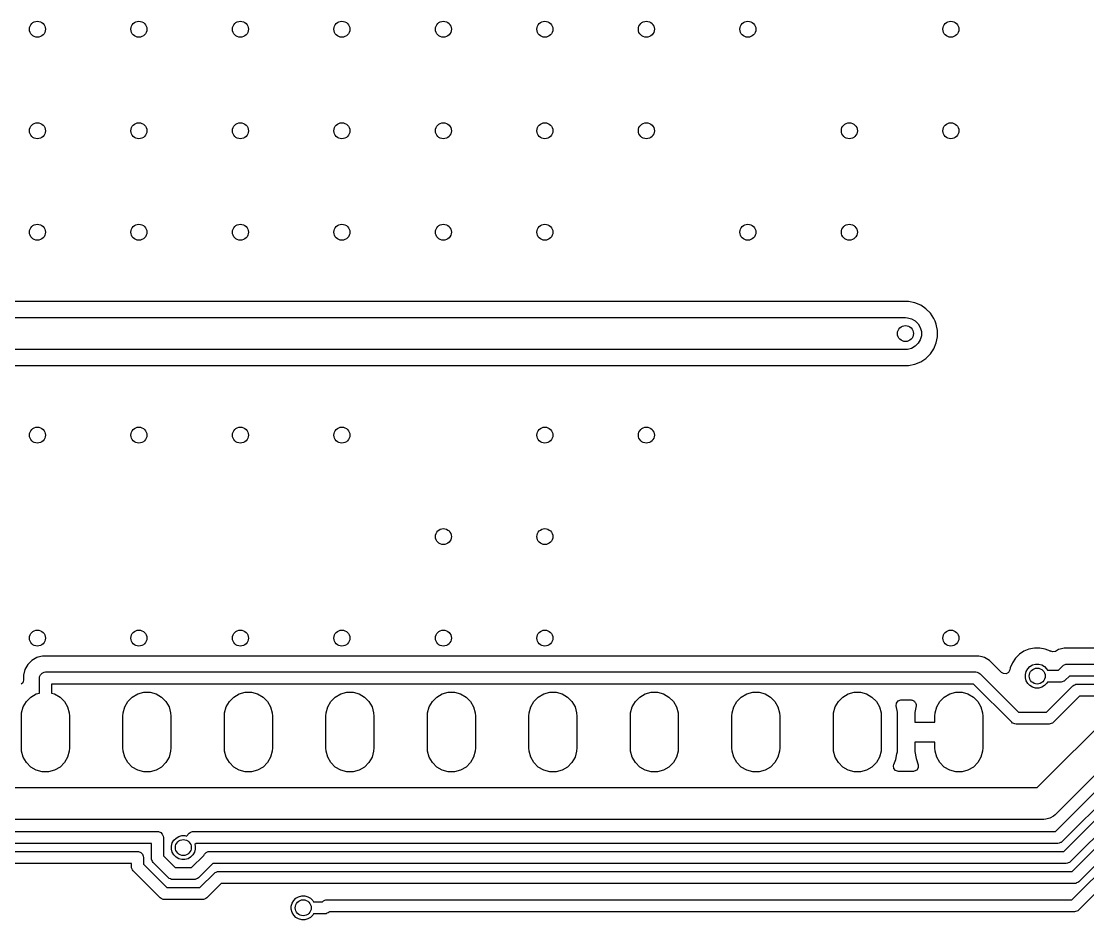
# Model space of a CAD drawing. Extents: x 2.6 to 14.2, y -9.4 to -3.8.
# Drawn here: x 4.067 to 5.118, y -9.408 to -8.523 of the extents above; entities that cross this region are included whole.
import ezdxf

# ---------------------------------------------------------------- set-up
doc = ezdxf.new("R2010")
doc.units = 0
doc.header["$MEASUREMENT"] = 0
doc.layers.add('BLACK', color=7, linetype='CONTINUOUS')

msp = doc.modelspace()

# ---------------------------------------------------------------- linework, layer by layer
at = {"layer": 'BLACK', "linetype": 'CONTINUOUS'}
for p, q in [((4.9416, -8.7989), (3.7691, -8.7989)), ((4.9477, -8.8001), (4.9416, -8.7989)), ((4.9416, -8.7989), (4.9416, -8.7989)), ((4.9535, -8.8025), (4.9477, -8.8001)), ((4.9477, -8.8001), (4.9477, -8.8001)), ((4.9586, -8.8059), (4.9535, -8.8025)), ((4.9535, -8.8025), (4.9535, -8.8025)), ((3.7637, -8.8147), (4.9385, -8.8147)), ((4.9385, -8.8147), (4.9406, -8.8148)), ((4.9406, -8.8148), (4.9446, -8.8159)), ((4.963, -8.8103), (4.9586, -8.8059)), ((4.9586, -8.8059), (4.9586, -8.8059)), ((4.9665, -8.8155), (4.963, -8.8103)), ((4.963, -8.8103), (4.963, -8.8103)), ((4.9446, -8.8159), (4.9481, -8.8179)), ((4.9481, -8.8179), (4.951, -8.8208)), ((4.951, -8.8208), (4.9531, -8.8244)), ((4.9531, -8.8244), (4.9542, -8.8284)), ((4.9676, -8.8183), (4.9665, -8.8155)), ((4.9665, -8.8155), (4.9665, -8.8155)), ((4.9688, -8.8212), (4.9676, -8.8183)), ((4.9701, -8.8273), (4.9688, -8.8212)), ((4.9688, -8.8212), (4.9688, -8.8212)), ((4.9542, -8.8325), (4.9531, -8.8365)), ((4.9542, -8.8284), (4.9542, -8.8325)), ((4.9688, -8.8396), (4.9701, -8.8335)), ((4.9701, -8.8335), (4.9701, -8.8273)), ((4.9701, -8.8273), (4.9701, -8.8273)), ((4.9701, -8.8273), (4.9701, -8.8273)), ((4.9385, -8.8462), (3.7576, -8.8462)), ((4.9406, -8.846), (4.9385, -8.8462)), ((4.9446, -8.845), (4.9406, -8.846)), ((4.9481, -8.8429), (4.9446, -8.845)), ((4.951, -8.84), (4.9481, -8.8429)), ((4.9531, -8.8365), (4.951, -8.84)), ((4.963, -8.8505), (4.9665, -8.8454)), ((4.9665, -8.8454), (4.9688, -8.8396)), ((4.9535, -8.8584), (4.9586, -8.8549)), ((4.9586, -8.8549), (4.963, -8.8505)), ((3.7545, -8.8619), (4.9416, -8.8619)), ((4.9416, -8.8619), (4.9477, -8.8607)), ((4.9416, -8.8619), (4.9416, -8.8619)), ((4.9477, -8.8607), (4.9535, -8.8584)), ((5.0656, -9.1404), (5.0602, -9.1414)), ((5.071, -9.1404), (5.0656, -9.1404)), ((5.0656, -9.1404), (5.0656, -9.1404)), ((5.0763, -9.1414), (5.071, -9.1404)), ((5.071, -9.1404), (5.071, -9.1404)), ((5.0948, -9.1404), (5.091, -9.1414)), ((6.2015, -9.1404), (5.0948, -9.1404)), ((4.0827, -9.1497), (4.0778, -9.1525)), ((4.0836, -9.1494), (4.0827, -9.1497)), ((4.0883, -9.1482), (4.0836, -9.1494)), ((4.094, -9.1482), (4.0883, -9.1482)), ((5.0108, -9.1482), (4.094, -9.1482)), ((5.0124, -9.1486), (5.0108, -9.1482)), ((5.014, -9.149), (5.0124, -9.1486)), ((5.0163, -9.1497), (5.014, -9.149)), ((5.014, -9.149), (5.014, -9.149)), ((5.0213, -9.1525), (5.0163, -9.1497)), ((5.0163, -9.1497), (5.0163, -9.1497)), ((5.0469, -9.1504), (5.0438, -9.1549)), ((5.0507, -9.1465), (5.0469, -9.1504)), ((5.0469, -9.1504), (5.0469, -9.1504)), ((5.0552, -9.1435), (5.0507, -9.1465)), ((5.0507, -9.1465), (5.0507, -9.1465)), ((5.0602, -9.1414), (5.0552, -9.1435)), ((5.0552, -9.1435), (5.0552, -9.1435)), ((5.0602, -9.1414), (5.0602, -9.1414)), ((5.0813, -9.1435), (5.0763, -9.1414)), ((5.0763, -9.1414), (5.0763, -9.1414)), ((5.0815, -9.1436), (5.0813, -9.1435)), ((5.0816, -9.1435), (5.0815, -9.1436)), ((5.0837, -9.1442), (5.0816, -9.1435)), ((5.0863, -9.1436), (5.0837, -9.1442)), ((5.0893, -9.1419), (5.0863, -9.1436)), ((5.091, -9.1414), (5.0893, -9.1419)), ((4.0709, -9.1615), (4.0694, -9.167)), ((4.0738, -9.1565), (4.0709, -9.1615)), ((4.0709, -9.1615), (4.0709, -9.1615)), ((4.0778, -9.1525), (4.0738, -9.1565)), ((4.0738, -9.1565), (4.0738, -9.1565)), ((4.0778, -9.1525), (4.0778, -9.1525)), ((5.0331, -9.1644), (5.0213, -9.1525)), ((5.0213, -9.1525), (5.0213, -9.1525)), ((5.0418, -9.1599), (5.0414, -9.1619)), ((5.0438, -9.1549), (5.0418, -9.1599)), ((5.0418, -9.1599), (5.0418, -9.1599)), ((5.0438, -9.1549), (5.0438, -9.1549)), ((5.0574, -9.1634), (5.0589, -9.1608)), ((5.0589, -9.1608), (5.0611, -9.1586)), ((5.0611, -9.1586), (5.0638, -9.157)), ((5.0638, -9.157), (5.0667, -9.1562)), ((5.0667, -9.1562), (5.0698, -9.1562)), ((5.0698, -9.1562), (5.0728, -9.157)), ((5.0728, -9.157), (5.0755, -9.1586)), ((5.0755, -9.1586), (5.0776, -9.1608)), ((5.0776, -9.1608), (5.0784, -9.162)), ((5.0893, -9.162), (5.0934, -9.1579)), ((5.0934, -9.1579), (5.0943, -9.1572)), ((5.0943, -9.1572), (5.0959, -9.1565)), ((5.0959, -9.1565), (5.0965, -9.1563)), ((5.0965, -9.1563), (5.0976, -9.1562)), ((5.0976, -9.1562), (6.21, -9.1562)), ((4.0694, -9.1718), (4.0687, -9.1745)), ((4.0694, -9.167), (4.0694, -9.167)), ((4.0694, -9.167), (4.0694, -9.1718)), ((4.0852, -9.1698), (4.0853, -9.1687)), ((4.0852, -9.1847), (4.0852, -9.1698)), ((4.0853, -9.1687), (4.0862, -9.1666)), ((4.0862, -9.1666), (4.0878, -9.1649)), ((4.0878, -9.1649), (4.09, -9.1641)), ((4.09, -9.1641), (4.0911, -9.1639)), ((4.0911, -9.1639), (5.0079, -9.1639)), ((5.0079, -9.1639), (5.0091, -9.1641)), ((5.0091, -9.1641), (5.0097, -9.1643)), ((5.0097, -9.1643), (5.0112, -9.1649)), ((5.0112, -9.1649), (5.0121, -9.1657)), ((5.0121, -9.1657), (5.0498, -9.2034)), ((5.035, -9.1655), (5.0331, -9.1644)), ((5.0377, -9.1657), (5.035, -9.1655)), ((5.0401, -9.1643), (5.0377, -9.1657)), ((5.0414, -9.1619), (5.0401, -9.1643)), ((5.0566, -9.1664), (5.0574, -9.1634)), ((5.0566, -9.1695), (5.0566, -9.1664)), ((5.0574, -9.1725), (5.0566, -9.1695)), ((5.0784, -9.162), (5.0893, -9.162)), ((5.1001, -9.168), (5.0959, -9.1721)), ((6.2125, -9.168), (5.1001, -9.168)), ((4.0687, -9.1745), (4.0673, -9.1759)), ((5.0055, -9.1758), (4.097, -9.1758)), ((4.097, -9.1758), (4.097, -9.1847)), ((5.0432, -9.2135), (5.0055, -9.1758)), ((5.0589, -9.1751), (5.0574, -9.1725)), ((5.0611, -9.1773), (5.0589, -9.1751)), ((5.0638, -9.1789), (5.0611, -9.1773)), ((5.0667, -9.1797), (5.0638, -9.1789)), ((5.0698, -9.1797), (5.0667, -9.1797)), ((5.0728, -9.1789), (5.0698, -9.1797)), ((5.0755, -9.1773), (5.0728, -9.1789)), ((5.0776, -9.1751), (5.0755, -9.1773)), ((5.0784, -9.1739), (5.0776, -9.1751)), ((5.0776, -9.2034), (5.1034, -9.1776)), ((5.0918, -9.1739), (5.0784, -9.1739)), ((5.0929, -9.1737), (5.0918, -9.1739)), ((5.0944, -9.1731), (5.0929, -9.1737)), ((5.095, -9.1729), (5.0944, -9.1731)), ((5.0959, -9.1721), (5.095, -9.1729)), ((5.1034, -9.1776), (5.1043, -9.1769)), ((5.1043, -9.1769), (5.1055, -9.1764)), ((5.1055, -9.1764), (5.1064, -9.176)), ((5.1064, -9.176), (5.1076, -9.1759)), ((5.1076, -9.1759), (6.2182, -9.1759)), ((4.0693, -9.1983), (4.0724, -9.1929)), ((4.0724, -9.1929), (4.0767, -9.1886)), ((4.0767, -9.1886), (4.0821, -9.1855)), ((4.0821, -9.1855), (4.0852, -9.1847)), ((4.097, -9.1847), (4.1001, -9.1855)), ((4.1001, -9.1855), (4.1055, -9.1886)), ((4.1055, -9.1886), (4.1098, -9.1929)), ((4.1098, -9.1929), (4.1129, -9.1983)), ((4.1693, -9.1983), (4.1724, -9.1929)), ((4.1724, -9.1929), (4.1767, -9.1886)), ((4.1767, -9.1886), (4.1821, -9.1855)), ((4.1821, -9.1855), (4.188, -9.1839)), ((4.188, -9.1839), (4.1942, -9.1839)), ((4.1942, -9.1839), (4.2001, -9.1855)), ((4.2001, -9.1855), (4.2055, -9.1886)), ((4.2055, -9.1886), (4.2098, -9.1929)), ((4.2098, -9.1929), (4.2129, -9.1983)), ((4.2693, -9.1983), (4.2724, -9.1929)), ((4.2724, -9.1929), (4.2767, -9.1886)), ((4.2767, -9.1886), (4.2821, -9.1855)), ((4.2821, -9.1855), (4.288, -9.1839)), ((4.288, -9.1839), (4.2942, -9.1839)), ((4.2942, -9.1839), (4.3001, -9.1855)), ((4.3001, -9.1855), (4.3055, -9.1886)), ((4.3055, -9.1886), (4.3098, -9.1929)), ((4.3098, -9.1929), (4.3129, -9.1983)), ((4.3693, -9.1983), (4.3724, -9.1929)), ((4.3724, -9.1929), (4.3767, -9.1886)), ((4.3767, -9.1886), (4.3821, -9.1855)), ((4.3821, -9.1855), (4.388, -9.1839)), ((4.388, -9.1839), (4.3942, -9.1839)), ((4.3942, -9.1839), (4.4001, -9.1855)), ((4.4001, -9.1855), (4.4055, -9.1886)), ((4.4055, -9.1886), (4.4098, -9.1929)), ((4.4098, -9.1929), (4.4129, -9.1983)), ((4.4693, -9.1983), (4.4724, -9.1929)), ((4.4724, -9.1929), (4.4767, -9.1886)), ((4.4767, -9.1886), (4.4821, -9.1855)), ((4.4821, -9.1855), (4.488, -9.1839)), ((4.488, -9.1839), (4.4942, -9.1839)), ((4.4942, -9.1839), (4.5001, -9.1855)), ((4.5001, -9.1855), (4.5055, -9.1886)), ((4.5055, -9.1886), (4.5098, -9.1929)), ((4.5098, -9.1929), (4.5129, -9.1983)), ((4.5693, -9.1983), (4.5724, -9.1929)), ((4.5724, -9.1929), (4.5767, -9.1886)), ((4.5767, -9.1886), (4.5821, -9.1855)), ((4.5821, -9.1855), (4.588, -9.1839)), ((4.588, -9.1839), (4.5942, -9.1839)), ((4.5942, -9.1839), (4.6001, -9.1855)), ((4.6001, -9.1855), (4.6055, -9.1886)), ((4.6055, -9.1886), (4.6098, -9.1929)), ((4.6098, -9.1929), (4.6129, -9.1983)), ((4.6693, -9.1983), (4.6724, -9.1929)), ((4.6724, -9.1929), (4.6767, -9.1886)), ((4.6767, -9.1886), (4.6821, -9.1855)), ((4.6821, -9.1855), (4.688, -9.1839)), ((4.688, -9.1839), (4.6942, -9.1839)), ((4.6942, -9.1839), (4.7001, -9.1855)), ((4.7001, -9.1855), (4.7055, -9.1886)), ((4.7055, -9.1886), (4.7098, -9.1929)), ((4.7098, -9.1929), (4.7129, -9.1983)), ((4.7693, -9.1983), (4.7724, -9.1929)), ((4.7724, -9.1929), (4.7767, -9.1886)), ((4.7767, -9.1886), (4.7821, -9.1855)), ((4.7821, -9.1855), (4.788, -9.1839)), ((4.788, -9.1839), (4.7942, -9.1839)), ((4.7942, -9.1839), (4.8001, -9.1855)), ((4.8001, -9.1855), (4.8055, -9.1886)), ((4.8055, -9.1886), (4.8098, -9.1929)), ((4.8098, -9.1929), (4.8129, -9.1983)), ((4.8693, -9.1983), (4.8724, -9.1929)), ((4.8724, -9.1929), (4.8767, -9.1886)), ((4.8767, -9.1886), (4.8821, -9.1855)), ((4.8821, -9.1855), (4.888, -9.1839)), ((4.888, -9.1839), (4.8942, -9.1839)), ((4.8942, -9.1839), (4.9001, -9.1855)), ((4.9001, -9.1855), (4.9055, -9.1886)), ((4.9055, -9.1886), (4.9098, -9.1929)), ((4.9098, -9.1929), (4.9129, -9.1983)), ((4.9295, -9.1946), (4.9312, -9.1924)), ((4.9312, -9.1924), (4.9338, -9.1915)), ((4.9338, -9.1915), (4.9341, -9.1915)), ((4.9341, -9.1915), (4.944, -9.1915)), ((4.944, -9.1915), (4.9448, -9.1917)), ((4.9448, -9.1917), (4.9455, -9.1917)), ((4.9455, -9.1917), (4.946, -9.1921)), ((4.946, -9.1921), (4.9467, -9.1923)), ((4.9467, -9.1923), (4.9472, -9.1929)), ((4.9472, -9.1929), (4.9478, -9.1933)), ((4.9693, -9.1983), (4.9724, -9.1929)), ((4.9724, -9.1929), (4.9767, -9.1886)), ((4.9767, -9.1886), (4.9821, -9.1855)), ((4.9821, -9.1855), (4.988, -9.1839)), ((4.988, -9.1839), (4.9942, -9.1839)), ((4.9942, -9.1839), (5.0001, -9.1855)), ((5.0001, -9.1855), (5.0055, -9.1886)), ((5.0055, -9.1886), (5.0098, -9.1929)), ((5.0098, -9.1929), (5.0129, -9.1983)), ((5.11, -9.1877), (5.0843, -9.2135)), ((6.2206, -9.1877), (5.11, -9.1877)), ((4.0677, -9.2042), (4.0693, -9.1983)), ((4.1129, -9.1983), (4.1145, -9.2042)), ((4.1677, -9.2042), (4.1693, -9.1983)), ((4.2129, -9.1983), (4.2145, -9.2042)), ((4.2677, -9.2042), (4.2693, -9.1983)), ((4.3129, -9.1983), (4.3145, -9.2042)), ((4.3677, -9.2042), (4.3693, -9.1983)), ((4.4129, -9.1983), (4.4145, -9.2042)), ((4.4677, -9.2042), (4.4693, -9.1983)), ((4.5129, -9.1983), (4.5145, -9.2042)), ((4.5677, -9.2042), (4.5693, -9.1983)), ((4.6129, -9.1983), (4.6145, -9.2042)), ((4.6677, -9.2042), (4.6693, -9.1983)), ((4.7129, -9.1983), (4.7145, -9.2042)), ((4.7677, -9.2042), (4.7693, -9.1983)), ((4.8129, -9.1983), (4.8145, -9.2042)), ((4.8677, -9.2042), (4.8693, -9.1983)), ((4.9129, -9.1983), (4.9145, -9.2042)), ((4.9293, -9.1974), (4.9295, -9.1946)), ((4.9305, -9.2034), (4.9293, -9.1974)), ((4.9305, -9.2427), (4.9305, -9.2034)), ((4.9305, -9.2034), (4.9305, -9.2034)), ((4.9478, -9.1933), (4.948, -9.1939)), ((4.9489, -9.1972), (4.9478, -9.2039)), ((4.948, -9.1939), (4.9485, -9.1944)), ((4.9485, -9.1944), (4.9486, -9.1951)), ((4.9486, -9.1951), (4.9489, -9.1958)), ((4.9489, -9.1958), (4.9489, -9.197)), ((4.9489, -9.197), (4.9489, -9.1971)), ((4.9489, -9.1971), (4.9489, -9.1972)), ((4.9677, -9.2042), (4.9693, -9.1983)), ((5.0129, -9.1983), (5.0145, -9.2042)), ((5.0498, -9.2034), (5.0776, -9.2034)), ((4.0675, -9.2073), (4.0677, -9.2042)), ((4.0675, -9.2388), (4.0675, -9.2073)), ((4.1145, -9.2042), (4.1147, -9.2073)), ((4.1147, -9.2073), (4.1147, -9.2388)), ((4.1675, -9.2073), (4.1677, -9.2042)), ((4.1675, -9.2388), (4.1675, -9.2073)), ((4.2145, -9.2042), (4.2147, -9.2073)), ((4.2147, -9.2073), (4.2147, -9.2388)), ((4.2675, -9.2073), (4.2677, -9.2042)), ((4.2675, -9.2388), (4.2675, -9.2073)), ((4.3145, -9.2042), (4.3147, -9.2073)), ((4.3147, -9.2073), (4.3147, -9.2388)), ((4.3675, -9.2073), (4.3677, -9.2042)), ((4.3675, -9.2388), (4.3675, -9.2073)), ((4.4145, -9.2042), (4.4147, -9.2073)), ((4.4147, -9.2073), (4.4147, -9.2388)), ((4.4675, -9.2073), (4.4677, -9.2042)), ((4.4675, -9.2388), (4.4675, -9.2073)), ((4.5145, -9.2042), (4.5147, -9.2073)), ((4.5147, -9.2073), (4.5147, -9.2388)), ((4.5675, -9.2073), (4.5677, -9.2042)), ((4.5675, -9.2388), (4.5675, -9.2073)), ((4.6145, -9.2042), (4.6147, -9.2073)), ((4.6147, -9.2073), (4.6147, -9.2388)), ((4.6675, -9.2073), (4.6677, -9.2042)), ((4.6675, -9.2388), (4.6675, -9.2073)), ((4.7145, -9.2042), (4.7147, -9.2073)), ((4.7147, -9.2073), (4.7147, -9.2388)), ((4.7675, -9.2073), (4.7677, -9.2042)), ((4.7675, -9.2388), (4.7675, -9.2073)), ((4.8145, -9.2042), (4.8147, -9.2073)), ((4.8147, -9.2073), (4.8147, -9.2388)), ((4.8675, -9.2073), (4.8677, -9.2042)), ((4.8675, -9.2388), (4.8675, -9.2073)), ((4.9145, -9.2042), (4.9147, -9.2073)), ((4.9147, -9.2073), (4.9147, -9.2388)), ((4.9478, -9.2039), (4.9478, -9.2132)), ((4.9478, -9.2132), (4.9675, -9.2132)), ((4.9675, -9.2073), (4.9677, -9.2042)), ((4.9675, -9.2132), (4.9675, -9.2073)), ((5.0145, -9.2042), (5.0147, -9.2073)), ((5.0147, -9.2073), (5.0147, -9.2388)), ((5.0441, -9.2142), (5.0432, -9.2135)), ((5.0683, -9.2777), (5.1418, -9.2042)), ((5.0843, -9.2135), (5.0834, -9.2142)), ((5.0452, -9.2147), (5.0441, -9.2142)), ((5.0462, -9.2151), (5.0452, -9.2147)), ((5.0474, -9.2152), (5.0462, -9.2151)), ((5.0801, -9.2152), (5.0474, -9.2152)), ((5.0812, -9.2151), (5.0801, -9.2152)), ((5.0822, -9.2147), (5.0812, -9.2151)), ((5.0834, -9.2142), (5.0822, -9.2147)), ((4.9675, -9.2329), (4.9478, -9.2329)), ((4.9478, -9.2329), (4.9478, -9.2422)), ((4.9675, -9.2388), (4.9675, -9.2329)), ((5.1594, -9.2311), (5.0859, -9.3046)), ((4.0677, -9.2419), (4.0675, -9.2388)), ((4.0693, -9.2479), (4.0677, -9.2419)), ((4.1145, -9.2419), (4.1129, -9.2479)), ((4.1147, -9.2388), (4.1145, -9.2419)), ((4.1677, -9.2419), (4.1675, -9.2388)), ((4.1693, -9.2479), (4.1677, -9.2419)), ((4.2145, -9.2419), (4.2129, -9.2479)), ((4.2147, -9.2388), (4.2145, -9.2419)), ((4.2677, -9.2419), (4.2675, -9.2388)), ((4.2693, -9.2479), (4.2677, -9.2419)), ((4.3145, -9.2419), (4.3129, -9.2479)), ((4.3147, -9.2388), (4.3145, -9.2419)), ((4.3677, -9.2419), (4.3675, -9.2388)), ((4.3693, -9.2479), (4.3677, -9.2419)), ((4.4145, -9.2419), (4.4129, -9.2479)), ((4.4147, -9.2388), (4.4145, -9.2419)), ((4.4677, -9.2419), (4.4675, -9.2388)), ((4.4693, -9.2479), (4.4677, -9.2419)), ((4.5145, -9.2419), (4.5129, -9.2479)), ((4.5147, -9.2388), (4.5145, -9.2419)), ((4.5677, -9.2419), (4.5675, -9.2388)), ((4.5693, -9.2479), (4.5677, -9.2419)), ((4.6145, -9.2419), (4.6129, -9.2479)), ((4.6147, -9.2388), (4.6145, -9.2419)), ((4.6677, -9.2419), (4.6675, -9.2388)), ((4.6693, -9.2479), (4.6677, -9.2419)), ((4.7145, -9.2419), (4.7129, -9.2479)), ((4.7147, -9.2388), (4.7145, -9.2419)), ((4.7677, -9.2419), (4.7675, -9.2388)), ((4.7693, -9.2479), (4.7677, -9.2419)), ((4.8145, -9.2419), (4.8129, -9.2479)), ((4.8147, -9.2388), (4.8145, -9.2419)), ((4.8677, -9.2419), (4.8675, -9.2388)), ((4.8693, -9.2479), (4.8677, -9.2419)), ((4.9145, -9.2419), (4.9129, -9.2479)), ((4.9147, -9.2388), (4.9145, -9.2419)), ((4.929, -9.2503), (4.9301, -9.2447)), ((4.9301, -9.2447), (4.9305, -9.2427)), ((4.9478, -9.2422), (4.9489, -9.249)), ((4.9677, -9.2419), (4.9675, -9.2388)), ((4.9693, -9.2479), (4.9677, -9.2419)), ((5.0145, -9.2419), (5.0129, -9.2479)), ((5.0147, -9.2388), (5.0145, -9.2419)), ((5.0862, -9.321), (5.1626, -9.2446)), ((4.0724, -9.2532), (4.0693, -9.2479)), ((4.0767, -9.2576), (4.0724, -9.2532)), ((4.1098, -9.2532), (4.1055, -9.2576)), ((4.1129, -9.2479), (4.1098, -9.2532)), ((4.1724, -9.2532), (4.1693, -9.2479)), ((4.1767, -9.2576), (4.1724, -9.2532)), ((4.2098, -9.2532), (4.2055, -9.2576)), ((4.2129, -9.2479), (4.2098, -9.2532)), ((4.2724, -9.2532), (4.2693, -9.2479)), ((4.2767, -9.2576), (4.2724, -9.2532)), ((4.3098, -9.2532), (4.3055, -9.2576)), ((4.3129, -9.2479), (4.3098, -9.2532)), ((4.3724, -9.2532), (4.3693, -9.2479)), ((4.3767, -9.2576), (4.3724, -9.2532)), ((4.4098, -9.2532), (4.4055, -9.2576)), ((4.4129, -9.2479), (4.4098, -9.2532)), ((4.4724, -9.2532), (4.4693, -9.2479)), ((4.4767, -9.2576), (4.4724, -9.2532)), ((4.5098, -9.2532), (4.5055, -9.2576)), ((4.5129, -9.2479), (4.5098, -9.2532)), ((4.5724, -9.2532), (4.5693, -9.2479)), ((4.5767, -9.2576), (4.5724, -9.2532)), ((4.6098, -9.2532), (4.6055, -9.2576)), ((4.6129, -9.2479), (4.6098, -9.2532)), ((4.6724, -9.2532), (4.6693, -9.2479)), ((4.6767, -9.2576), (4.6724, -9.2532)), ((4.7098, -9.2532), (4.7055, -9.2576)), ((4.7129, -9.2479), (4.7098, -9.2532)), ((4.7724, -9.2532), (4.7693, -9.2479)), ((4.7767, -9.2576), (4.7724, -9.2532)), ((4.8098, -9.2532), (4.8055, -9.2576)), ((4.8129, -9.2479), (4.8098, -9.2532)), ((4.8724, -9.2532), (4.8693, -9.2479)), ((4.8767, -9.2576), (4.8724, -9.2532)), ((4.9098, -9.2532), (4.9055, -9.2576)), ((4.9129, -9.2479), (4.9098, -9.2532)), ((4.9266, -9.2563), (4.927, -9.2552)), ((4.927, -9.2552), (4.929, -9.2503)), ((4.929, -9.2503), (4.929, -9.2503)), ((4.9489, -9.249), (4.951, -9.2555)), ((4.951, -9.2555), (4.9511, -9.2583)), ((4.9724, -9.2532), (4.9693, -9.2479)), ((4.9767, -9.2576), (4.9724, -9.2532)), ((5.0098, -9.2532), (5.0055, -9.2576)), ((5.0129, -9.2479), (5.0098, -9.2532)), ((5.1692, -9.2547), (5.0929, -9.3311)), ((4.0821, -9.2606), (4.0767, -9.2576)), ((4.088, -9.2622), (4.0821, -9.2606)), ((4.0942, -9.2622), (4.088, -9.2622)), ((4.1001, -9.2606), (4.0942, -9.2622)), ((4.1055, -9.2576), (4.1001, -9.2606)), ((4.1821, -9.2606), (4.1767, -9.2576)), ((4.188, -9.2622), (4.1821, -9.2606)), ((4.1942, -9.2622), (4.188, -9.2622)), ((4.2001, -9.2606), (4.1942, -9.2622)), ((4.2055, -9.2576), (4.2001, -9.2606)), ((4.2821, -9.2606), (4.2767, -9.2576)), ((4.288, -9.2622), (4.2821, -9.2606)), ((4.2942, -9.2622), (4.288, -9.2622)), ((4.3001, -9.2606), (4.2942, -9.2622)), ((4.3055, -9.2576), (4.3001, -9.2606)), ((4.3821, -9.2606), (4.3767, -9.2576)), ((4.388, -9.2622), (4.3821, -9.2606)), ((4.3942, -9.2622), (4.388, -9.2622)), ((4.4001, -9.2606), (4.3942, -9.2622)), ((4.4055, -9.2576), (4.4001, -9.2606)), ((4.4821, -9.2606), (4.4767, -9.2576)), ((4.488, -9.2622), (4.4821, -9.2606)), ((4.4942, -9.2622), (4.488, -9.2622)), ((4.5001, -9.2606), (4.4942, -9.2622)), ((4.5055, -9.2576), (4.5001, -9.2606)), ((4.5821, -9.2606), (4.5767, -9.2576)), ((4.588, -9.2622), (4.5821, -9.2606)), ((4.5942, -9.2622), (4.588, -9.2622)), ((4.6001, -9.2606), (4.5942, -9.2622)), ((4.6055, -9.2576), (4.6001, -9.2606)), ((4.6821, -9.2606), (4.6767, -9.2576)), ((4.688, -9.2622), (4.6821, -9.2606)), ((4.6942, -9.2622), (4.688, -9.2622)), ((4.7001, -9.2606), (4.6942, -9.2622)), ((4.7055, -9.2576), (4.7001, -9.2606)), ((4.7821, -9.2606), (4.7767, -9.2576)), ((4.788, -9.2622), (4.7821, -9.2606)), ((4.7942, -9.2622), (4.788, -9.2622)), ((4.8001, -9.2606), (4.7942, -9.2622)), ((4.8055, -9.2576), (4.8001, -9.2606)), ((4.8821, -9.2606), (4.8767, -9.2576)), ((4.888, -9.2622), (4.8821, -9.2606)), ((4.8942, -9.2622), (4.888, -9.2622)), ((4.9001, -9.2606), (4.8942, -9.2622)), ((4.9055, -9.2576), (4.9001, -9.2606)), ((4.927, -9.2591), (4.9266, -9.2563)), ((4.9288, -9.2611), (4.927, -9.2591)), ((4.9315, -9.2619), (4.9288, -9.2611)), ((4.9464, -9.2619), (4.9315, -9.2619)), ((4.9472, -9.2618), (4.9464, -9.2619)), ((4.9497, -9.2606), (4.9472, -9.2618)), ((4.9511, -9.2583), (4.9497, -9.2606)), ((4.9821, -9.2606), (4.9767, -9.2576)), ((4.988, -9.2622), (4.9821, -9.2606)), ((4.9942, -9.2622), (4.988, -9.2622)), ((5.0001, -9.2606), (4.9942, -9.2622)), ((5.0055, -9.2576), (5.0001, -9.2606)), ((5.0944, -9.3407), (5.1708, -9.2644)), ((5.1774, -9.2744), (5.101, -9.3508)), ((2.803, -9.2777), (5.0683, -9.2777)), ((5.1026, -9.3605), (5.179, -9.2841)), ((5.1856, -9.2942), (5.1092, -9.3706)), ((5.0808, -9.308), (5.0769, -9.309)), ((5.0844, -9.3059), (5.0808, -9.308)), ((5.0859, -9.3046), (5.0844, -9.3059)), ((5.1025, -9.3884), (5.1871, -9.3038)), ((5.0748, -9.3092), (2.8096, -9.3092)), ((5.0769, -9.309), (5.0748, -9.3092)), ((5.1938, -9.3139), (5.1091, -9.3985)), ((3.5591, -9.321), (4.2014, -9.321)), ((4.2014, -9.321), (4.2026, -9.3211)), ((4.2026, -9.3211), (4.2047, -9.322)), ((4.2047, -9.322), (4.2063, -9.3236)), ((4.2063, -9.3236), (4.2072, -9.3258)), ((4.2072, -9.3258), (4.2073, -9.3269)), ((4.2073, -9.3269), (4.2073, -9.3451)), ((4.2177, -9.3298), (4.2199, -9.3276)), ((4.2199, -9.3276), (4.2225, -9.326)), ((4.2225, -9.326), (4.2255, -9.3252)), ((4.2255, -9.3252), (4.2286, -9.3252)), ((4.2286, -9.3252), (4.23, -9.3256)), ((4.23, -9.3256), (4.2329, -9.3228)), ((4.2329, -9.3228), (4.2338, -9.322)), ((4.2338, -9.322), (4.235, -9.3215)), ((4.235, -9.3215), (4.2359, -9.3211)), ((4.2359, -9.3211), (4.2371, -9.321)), ((4.2371, -9.321), (5.0862, -9.321)), ((4.1955, -9.3328), (3.5649, -9.3328)), ((4.1955, -9.3476), (4.1955, -9.3328)), ((4.2153, -9.3354), (4.2161, -9.3324)), ((4.2153, -9.3385), (4.2153, -9.3354)), ((4.2161, -9.3415), (4.2153, -9.3385)), ((4.2161, -9.3324), (4.2177, -9.3298)), ((4.2388, -9.3385), (4.238, -9.3415)), ((4.2395, -9.3328), (4.2384, -9.334)), ((4.2384, -9.334), (4.2388, -9.3354)), ((4.2388, -9.3354), (4.2388, -9.3385)), ((5.0887, -9.3328), (4.2395, -9.3328)), ((5.0898, -9.3327), (5.0887, -9.3328)), ((5.0914, -9.3321), (5.0898, -9.3327)), ((5.092, -9.3318), (5.0914, -9.3321)), ((5.0929, -9.3311), (5.092, -9.3318)), ((3.8257, -9.3407), (4.1817, -9.3407)), ((4.1817, -9.3407), (4.1828, -9.3409)), ((4.1828, -9.3409), (4.185, -9.3417)), ((4.185, -9.3417), (4.1866, -9.3434)), ((4.1866, -9.3434), (4.1875, -9.3455)), ((4.1875, -9.3455), (4.1876, -9.3467)), ((4.1876, -9.3467), (4.1876, -9.3533)), ((4.1956, -9.3487), (4.1955, -9.3476)), ((4.1958, -9.3491), (4.1956, -9.3487)), ((4.1965, -9.3508), (4.1958, -9.3491)), ((4.2073, -9.3451), (4.2189, -9.3567)), ((4.2177, -9.3441), (4.2161, -9.3415)), ((4.2199, -9.3463), (4.2177, -9.3441)), ((4.2225, -9.3479), (4.2199, -9.3463)), ((4.2255, -9.3487), (4.2225, -9.3479)), ((4.2286, -9.3487), (4.2255, -9.3487)), ((4.2316, -9.3479), (4.2286, -9.3487)), ((4.2342, -9.3463), (4.2316, -9.3479)), ((4.2364, -9.3441), (4.2342, -9.3463)), ((4.2352, -9.3567), (4.2472, -9.3446)), ((4.238, -9.3415), (4.2364, -9.3441)), ((4.2472, -9.3446), (4.2478, -9.3434)), ((4.2478, -9.3434), (4.2494, -9.3417)), ((4.2494, -9.3417), (4.2515, -9.3409)), ((4.2515, -9.3409), (4.2527, -9.3407)), ((4.2527, -9.3407), (5.0944, -9.3407)), ((4.1758, -9.3526), (3.8282, -9.3526)), ((4.1758, -9.3557), (4.1758, -9.3526)), ((4.1759, -9.3569), (4.1758, -9.3557)), ((4.1762, -9.3577), (4.1759, -9.3569)), ((4.1768, -9.359), (4.1762, -9.3577)), ((4.1775, -9.3599), (4.1768, -9.359)), ((4.2041, -9.3865), (4.1775, -9.3599)), ((4.1876, -9.3533), (4.2107, -9.3764)), ((4.1972, -9.3517), (4.1965, -9.3508)), ((4.2123, -9.3668), (4.1972, -9.3517)), ((4.2189, -9.3567), (4.2352, -9.3567)), ((4.256, -9.3526), (4.2418, -9.3668)), ((5.0968, -9.3526), (4.256, -9.3526)), ((4.2585, -9.3615), (4.2594, -9.3611)), ((4.2594, -9.3611), (4.2606, -9.3606)), ((4.2606, -9.3606), (4.2618, -9.3605)), ((4.2618, -9.3605), (5.1026, -9.3605)), ((5.098, -9.3524), (5.0968, -9.3526)), ((5.0989, -9.3521), (5.098, -9.3524)), ((5.1001, -9.3516), (5.0989, -9.3521)), ((5.101, -9.3508), (5.1001, -9.3516)), ((4.2132, -9.3675), (4.2123, -9.3668)), ((4.2142, -9.3679), (4.2132, -9.3675)), ((4.2153, -9.3684), (4.2142, -9.3679)), ((4.2164, -9.3685), (4.2153, -9.3684)), ((4.2377, -9.3685), (4.2164, -9.3685)), ((4.2388, -9.3684), (4.2377, -9.3685)), ((4.2399, -9.3679), (4.2388, -9.3684)), ((4.2409, -9.3675), (4.2399, -9.3679)), ((4.2418, -9.3668), (4.2409, -9.3675)), ((4.2434, -9.3764), (4.2576, -9.3622)), ((4.2576, -9.3622), (4.2585, -9.3615)), ((5.1083, -9.3713), (5.1071, -9.3718)), ((5.1092, -9.3706), (5.1083, -9.3713)), ((4.2107, -9.3764), (4.2434, -9.3764)), ((4.2642, -9.3723), (4.25, -9.3865)), ((5.105, -9.3723), (4.2642, -9.3723)), ((5.1062, -9.3722), (5.105, -9.3723)), ((5.1071, -9.3718), (5.1062, -9.3722)), ((4.205, -9.3872), (4.2041, -9.3865)), ((4.2065, -9.3878), (4.205, -9.3872)), ((4.2071, -9.3881), (4.2065, -9.3878)), ((4.2083, -9.3882), (4.2071, -9.3881)), ((4.2458, -9.3882), (4.2083, -9.3882)), ((4.247, -9.3881), (4.2458, -9.3882)), ((4.2479, -9.3877), (4.247, -9.3881)), ((4.2491, -9.3872), (4.2479, -9.3877)), ((4.25, -9.3865), (4.2491, -9.3872)), ((4.3334, -9.3947), (4.3342, -9.3918)), ((4.3342, -9.3918), (4.3358, -9.3891)), ((4.3358, -9.3891), (4.3379, -9.3869)), ((4.3379, -9.3869), (4.3406, -9.3854)), ((4.3406, -9.3854), (4.3436, -9.3846)), ((4.3436, -9.3846), (4.3467, -9.3846)), ((4.3467, -9.3846), (4.3497, -9.3854)), ((4.3497, -9.3854), (4.3523, -9.3869)), ((4.3523, -9.3869), (4.3545, -9.3891)), ((4.3545, -9.3891), (4.3552, -9.3904)), ((4.3552, -9.3904), (4.3641, -9.3904)), ((4.3641, -9.3904), (4.3643, -9.3901)), ((4.3643, -9.3901), (4.3652, -9.3894)), ((4.3652, -9.3894), (4.3664, -9.3889)), ((4.3664, -9.3889), (4.3673, -9.3885)), ((4.3673, -9.3885), (4.3685, -9.3884)), ((4.3685, -9.3884), (5.1025, -9.3884)), ((4.3334, -9.3978), (4.3334, -9.3947)), ((4.3342, -9.4008), (4.3334, -9.3978)), ((4.3358, -9.4035), (4.3342, -9.4008)), ((4.3552, -9.4022), (4.3545, -9.4035)), ((4.3665, -9.4022), (4.3552, -9.4022)), ((4.3677, -9.4021), (4.3665, -9.4022)), ((4.3685, -9.4017), (4.3677, -9.4021)), ((4.3698, -9.4012), (4.3685, -9.4017)), ((4.3707, -9.4005), (4.3698, -9.4012)), ((4.3709, -9.4002), (4.3707, -9.4005)), ((5.105, -9.4002), (4.3709, -9.4002)), ((5.1061, -9.4001), (5.105, -9.4002)), ((5.1074, -9.3996), (5.1061, -9.4001)), ((5.1082, -9.3992), (5.1074, -9.3996)), ((5.1091, -9.3985), (5.1082, -9.3992)), ((4.3379, -9.4057), (4.3358, -9.4035)), ((4.3406, -9.4072), (4.3379, -9.4057)), ((4.3436, -9.408), (4.3406, -9.4072)), ((4.3467, -9.408), (4.3436, -9.408)), ((4.3497, -9.4072), (4.3467, -9.408)), ((4.3523, -9.4057), (4.3497, -9.4072)), ((4.3545, -9.4035), (4.3523, -9.4057))]:
    msp.add_line(p, q, dxfattribs=at)
at = {"layer": 'BLACK'}
for centre in [(4.0832, -8.5305), (4.1832, -8.5305), (4.2832, -8.5305), (4.3832, -8.5305), (4.4832, -8.5305), (4.5832, -8.5305), (4.6832, -8.5305), (4.7832, -8.5305), (4.9832, -8.5305), (4.0832, -8.6305), (4.1832, -8.6305), (4.2832, -8.6305), (4.3832, -8.6305), (4.4832, -8.6305), (4.5832, -8.6305), (4.6832, -8.6305), (4.8832, -8.6305), (4.9832, -8.6305), (4.0832, -8.7305), (4.1832, -8.7305), (4.2832, -8.7305), (4.3832, -8.7305), (4.4832, -8.7305), (4.5832, -8.7305), (4.7832, -8.7305), (4.8832, -8.7305), (4.9385, -8.8304), (4.0832, -8.9305), (4.1832, -8.9305), (4.2832, -8.9305), (4.3832, -8.9305), (4.5832, -8.9305), (4.6832, -8.9305), (4.4832, -9.0305), (4.5832, -9.0305), (4.0832, -9.1305), (4.1832, -9.1305), (4.2832, -9.1305), (4.3832, -9.1305), (4.4832, -9.1305), (4.5832, -9.1305), (4.9832, -9.1305), (5.0683, -9.1679), (4.227, -9.3369), (4.3451, -9.3963)]:
    msp.add_circle(centre, 0.00787, dxfattribs=at)

doc.saveas('drawing.dxf')
